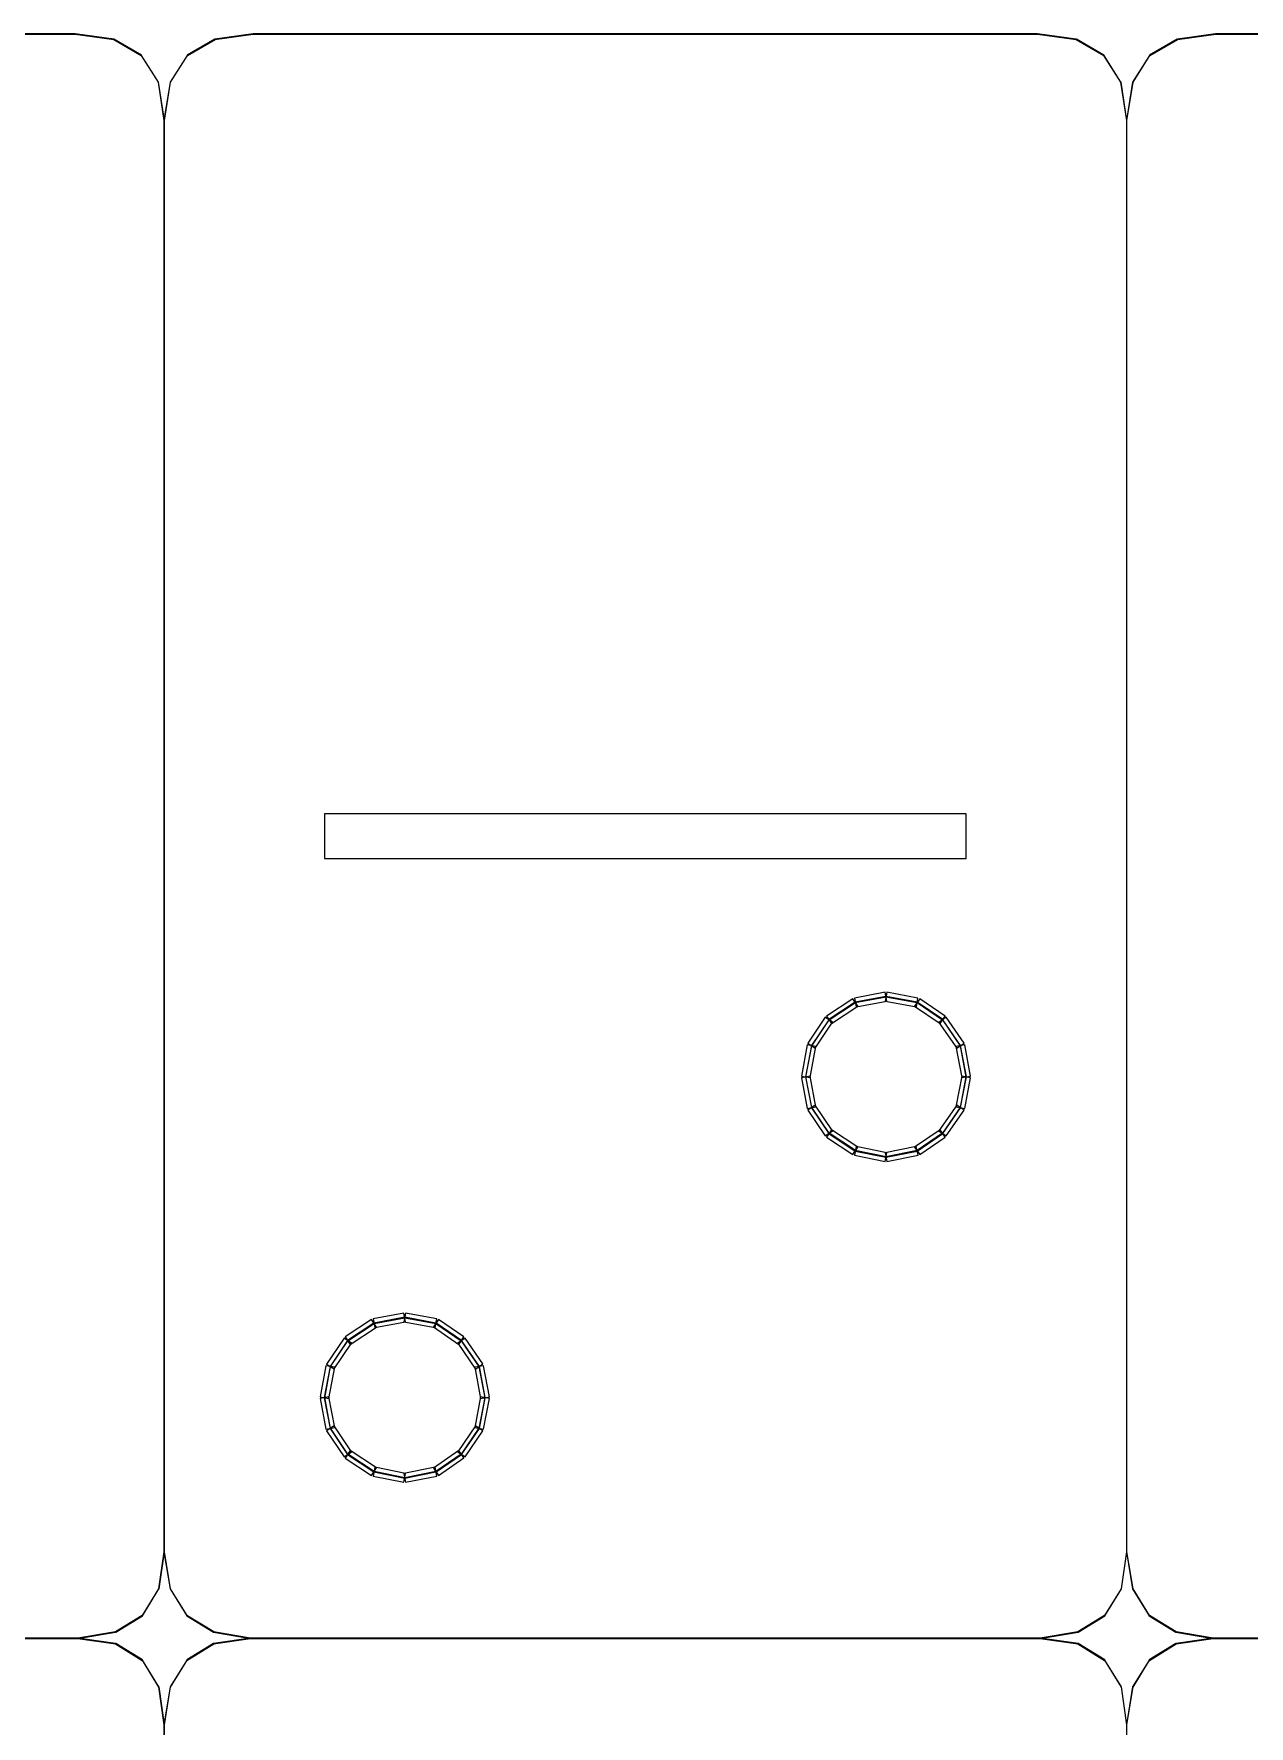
# Model space of a CAD drawing. Header units: millimetres. Extents: x -200 to 200, y -162 to 219.
# Drawn here: x -93.4 to -21.3, y 118.6 to 219 of the extents above; entities that cross this region are included whole.
import ezdxf

# ---------------------------------------------------------------- set-up
doc = ezdxf.new("R2010")
doc.units = ezdxf.units.MM
doc.header["$MEASUREMENT"] = 0

msp = doc.modelspace()

# ---------------------------------------------------------------- linework, layer by layer
at = {"color": 1, "lineweight": 5}
for points in [[(-137.557, 219.02), (-137.557, 219.02), (-137.557, 219.0465), (-137.557, 219.0465), (-137.557, 219.0465), (-137.557, 219.0465), (-90.9993, 219.0465), (-90.9993, 219.0465), (-90.9993, 219.0465), (-90.9993, 219.0465), (-90.9993, 219.02), (-90.9993, 219.02), (-90.9993, 219.02), (-90.9993, 219.02), (-137.557, 219.02), (-137.557, 219.02)], [(-91.0011, 219.0202), (-91.0011, 219.0202), (-90.9975, 219.0464), (-90.9975, 219.0464), (-90.9975, 219.0464), (-90.9975, 219.0464), (-88.696, 218.7289), (-88.696, 218.7289), (-88.696, 218.7289), (-88.696, 218.7289), (-88.6996, 218.7027), (-88.6996, 218.7027), (-88.6996, 218.7027), (-88.6996, 218.7027), (-91.0011, 219.0202), (-91.0011, 219.0202)], [(-82.6911, 218.7027), (-82.6911, 218.7027), (-82.6948, 218.7289), (-82.6948, 218.7289), (-82.6948, 218.7289), (-82.6948, 218.7289), (-80.4198, 219.0464), (-80.4198, 219.0464), (-80.4198, 219.0464), (-80.4198, 219.0464), (-80.4161, 219.0202), (-80.4161, 219.0202), (-80.4161, 219.0202), (-80.4161, 219.0202), (-82.6911, 218.7027), (-82.6911, 218.7027)], [(-80.418, 219.02), (-80.418, 219.02), (-80.418, 219.0465), (-80.418, 219.0465), (-80.418, 219.0465), (-80.418, 219.0465), (-33.8602, 219.0465), (-33.8602, 219.0465), (-33.8602, 219.0465), (-33.8602, 219.0465), (-33.8602, 219.02), (-33.8602, 219.02), (-33.8602, 219.02), (-33.8602, 219.02), (-80.418, 219.02), (-80.418, 219.02)], [(-33.862, 219.0202), (-33.862, 219.0202), (-33.8584, 219.0464), (-33.8584, 219.0464), (-33.8584, 219.0464), (-33.8584, 219.0464), (-31.557, 218.7289), (-31.557, 218.7289), (-31.557, 218.7289), (-31.557, 218.7289), (-31.5606, 218.7027), (-31.5606, 218.7027), (-31.5606, 218.7027), (-31.5606, 218.7027), (-33.862, 219.0202), (-33.862, 219.0202)], [(-25.552, 218.7027), (-25.552, 218.7027), (-25.5557, 218.7289), (-25.5557, 218.7289), (-25.5557, 218.7289), (-25.5557, 218.7289), (-23.2807, 219.0464), (-23.2807, 219.0464), (-23.2807, 219.0464), (-23.2807, 219.0464), (-23.2771, 219.0202), (-23.2771, 219.0202), (-23.2771, 219.0202), (-23.2771, 219.0202), (-25.552, 218.7027), (-25.552, 218.7027)], [(-23.2789, 219.02), (-23.2789, 219.02), (-23.2789, 219.0465), (-23.2789, 219.0465), (-23.2789, 219.0465), (-23.2789, 219.0465), (23.2789, 219.0465), (23.2789, 219.0465), (23.2789, 219.0465), (23.2789, 219.0465), (23.2789, 219.02), (23.2789, 219.02), (23.2789, 219.02), (23.2789, 219.02), (-23.2789, 219.02), (-23.2789, 219.02)], [(-88.7045, 218.7044), (-88.7045, 218.7044), (-88.6912, 218.7273), (-88.6912, 218.7273), (-88.6912, 218.7273), (-88.6912, 218.7273), (-87.0511, 217.775), (-87.0511, 217.775), (-87.0511, 217.775), (-87.0511, 217.775), (-87.0644, 217.7521), (-87.0644, 217.7521), (-87.0644, 217.7521), (-87.0644, 217.7521), (-88.7045, 218.7044), (-88.7045, 218.7044)], [(-84.3264, 217.7521), (-84.3264, 217.7521), (-84.3397, 217.775), (-84.3397, 217.775), (-84.3397, 217.775), (-84.3397, 217.775), (-82.6996, 218.7273), (-82.6996, 218.7273), (-82.6996, 218.7273), (-82.6996, 218.7273), (-82.6863, 218.7044), (-82.6863, 218.7044), (-82.6863, 218.7044), (-82.6863, 218.7044), (-84.3264, 217.7521), (-84.3264, 217.7521)], [(-31.5654, 218.7044), (-31.5654, 218.7044), (-31.5521, 218.7273), (-31.5521, 218.7273), (-31.5521, 218.7273), (-31.5521, 218.7273), (-29.912, 217.775), (-29.912, 217.775), (-29.912, 217.775), (-29.912, 217.775), (-29.9253, 217.7521), (-29.9253, 217.7521), (-29.9253, 217.7521), (-29.9253, 217.7521), (-31.5654, 218.7044), (-31.5654, 218.7044)], [(-27.1873, 217.7521), (-27.1873, 217.7521), (-27.2006, 217.775), (-27.2006, 217.775), (-27.2006, 217.775), (-27.2006, 217.775), (-25.5605, 218.7273), (-25.5605, 218.7273), (-25.5605, 218.7273), (-25.5605, 218.7273), (-25.5472, 218.7044), (-25.5472, 218.7044), (-25.5472, 218.7044), (-25.5472, 218.7044), (-27.1873, 217.7521), (-27.1873, 217.7521)], [(-87.0689, 217.7564), (-87.0689, 217.7564), (-87.0466, 217.7706), (-87.0466, 217.7706), (-87.0466, 217.7706), (-87.0466, 217.7706), (-86.0413, 216.1834), (-86.0413, 216.1834), (-86.0413, 216.1834), (-86.0413, 216.1834), (-86.0637, 216.1692), (-86.0637, 216.1692), (-86.0637, 216.1692), (-86.0637, 216.1692), (-87.0689, 217.7564), (-87.0689, 217.7564)], [(-85.3271, 216.1692), (-85.3271, 216.1692), (-85.3494, 216.1834), (-85.3494, 216.1834), (-85.3494, 216.1834), (-85.3494, 216.1834), (-84.3442, 217.7706), (-84.3442, 217.7706), (-84.3442, 217.7706), (-84.3442, 217.7706), (-84.3219, 217.7564), (-84.3219, 217.7564), (-84.3219, 217.7564), (-84.3219, 217.7564), (-85.3271, 216.1692), (-85.3271, 216.1692)], [(-29.9298, 217.7564), (-29.9298, 217.7564), (-29.9075, 217.7706), (-29.9075, 217.7706), (-29.9075, 217.7706), (-29.9075, 217.7706), (-28.9023, 216.1834), (-28.9023, 216.1834), (-28.9023, 216.1834), (-28.9023, 216.1834), (-28.9246, 216.1692), (-28.9246, 216.1692), (-28.9246, 216.1692), (-28.9246, 216.1692), (-29.9298, 217.7564), (-29.9298, 217.7564)], [(-28.188, 216.1692), (-28.188, 216.1692), (-28.2104, 216.1834), (-28.2104, 216.1834), (-28.2104, 216.1834), (-28.2104, 216.1834), (-27.2051, 217.7706), (-27.2051, 217.7706), (-27.2051, 217.7706), (-27.2051, 217.7706), (-27.1828, 217.7564), (-27.1828, 217.7564), (-27.1828, 217.7564), (-27.1828, 217.7564), (-28.188, 216.1692), (-28.188, 216.1692)], [(-86.0656, 216.1743), (-86.0656, 216.1743), (-86.0394, 216.1783), (-86.0394, 216.1783), (-86.0394, 216.1783), (-86.0394, 216.1783), (-85.6955, 213.9033), (-85.6955, 213.9033), (-85.6955, 213.9033), (-85.6955, 213.9033), (-85.7217, 213.8994), (-85.7217, 213.8994), (-85.7217, 213.8994), (-85.7217, 213.8994), (-86.0656, 216.1743), (-86.0656, 216.1743)], [(-85.6956, 213.8992), (-85.6956, 213.8992), (-85.7217, 213.9035), (-85.7217, 213.9035), (-85.7217, 213.9035), (-85.7217, 213.9035), (-85.3513, 216.1784), (-85.3513, 216.1784), (-85.3513, 216.1784), (-85.3513, 216.1784), (-85.3252, 216.1742), (-85.3252, 216.1742), (-85.3252, 216.1742), (-85.3252, 216.1742), (-85.6956, 213.8992), (-85.6956, 213.8992)], [(-28.9265, 216.1743), (-28.9265, 216.1743), (-28.9004, 216.1783), (-28.9004, 216.1783), (-28.9004, 216.1783), (-28.9004, 216.1783), (-28.5565, 213.9033), (-28.5565, 213.9033), (-28.5565, 213.9033), (-28.5565, 213.9033), (-28.5826, 213.8994), (-28.5826, 213.8994), (-28.5826, 213.8994), (-28.5826, 213.8994), (-28.9265, 216.1743), (-28.9265, 216.1743)], [(-28.5565, 213.8992), (-28.5565, 213.8992), (-28.5826, 213.9035), (-28.5826, 213.9035), (-28.5826, 213.9035), (-28.5826, 213.9035), (-28.2122, 216.1784), (-28.2122, 216.1784), (-28.2122, 216.1784), (-28.2122, 216.1784), (-28.1861, 216.1742), (-28.1861, 216.1742), (-28.1861, 216.1742), (-28.1861, 216.1742), (-28.5565, 213.8992), (-28.5565, 213.8992)], [(-85.7218, 213.9013), (-85.7218, 213.9013), (-85.6954, 213.9013), (-85.6954, 213.9013), (-85.6954, 213.9013), (-85.6954, 213.9013), (-85.6954, 128.9334), (-85.6954, 128.9334), (-85.6954, 128.9334), (-85.6954, 128.9334), (-85.7218, 128.9334), (-85.7218, 128.9334), (-85.7218, 128.9334), (-85.7218, 128.9334), (-85.7218, 213.9013), (-85.7218, 213.9013)], [(-28.5828, 213.9013), (-28.5828, 213.9013), (-28.5563, 213.9013), (-28.5563, 213.9013), (-28.5563, 213.9013), (-28.5563, 213.9013), (-28.5563, 128.9334), (-28.5563, 128.9334), (-28.5563, 128.9334), (-28.5563, 128.9334), (-28.5828, 128.9334), (-28.5828, 128.9334), (-28.5828, 128.9334), (-28.5828, 128.9334), (-28.5828, 213.9013), (-28.5828, 213.9013)], [(-85.7217, 128.9352), (-85.7217, 128.9352), (-85.6955, 128.9315), (-85.6955, 128.9315), (-85.6955, 128.9315), (-85.6955, 128.9315), (-86.013, 126.7358), (-86.013, 126.7358), (-86.013, 126.7358), (-86.013, 126.7358), (-86.0391, 126.7396), (-86.0391, 126.7396), (-86.0391, 126.7396), (-86.0391, 126.7396), (-85.7217, 128.9352), (-85.7217, 128.9352)], [(-85.3252, 126.7399), (-85.3252, 126.7399), (-85.3513, 126.7355), (-85.3513, 126.7355), (-85.3513, 126.7355), (-85.3513, 126.7355), (-85.7217, 128.9312), (-85.7217, 128.9312), (-85.7217, 128.9312), (-85.7217, 128.9312), (-85.6956, 128.9356), (-85.6956, 128.9356), (-85.6956, 128.9356), (-85.6956, 128.9356), (-85.3252, 126.7399), (-85.3252, 126.7399)], [(-28.5826, 128.9352), (-28.5826, 128.9352), (-28.5564, 128.9315), (-28.5564, 128.9315), (-28.5564, 128.9315), (-28.5564, 128.9315), (-28.8739, 126.7358), (-28.8739, 126.7358), (-28.8739, 126.7358), (-28.8739, 126.7358), (-28.9001, 126.7396), (-28.9001, 126.7396), (-28.9001, 126.7396), (-28.9001, 126.7396), (-28.5826, 128.9352), (-28.5826, 128.9352)], [(-28.1861, 126.7399), (-28.1861, 126.7399), (-28.2122, 126.7355), (-28.2122, 126.7355), (-28.2122, 126.7355), (-28.2122, 126.7355), (-28.5826, 128.9312), (-28.5826, 128.9312), (-28.5826, 128.9312), (-28.5826, 128.9312), (-28.5565, 128.9356), (-28.5565, 128.9356), (-28.5565, 128.9356), (-28.5565, 128.9356), (-28.1861, 126.7399), (-28.1861, 126.7399)], [(-86.0373, 126.7447), (-86.0373, 126.7447), (-86.0148, 126.7308), (-86.0148, 126.7308), (-86.0148, 126.7308), (-86.0148, 126.7308), (-86.9936, 125.1436), (-86.9936, 125.1436), (-86.9936, 125.1436), (-86.9936, 125.1436), (-87.0161, 125.1575), (-87.0161, 125.1575), (-87.0161, 125.1575), (-87.0161, 125.1575), (-86.0373, 126.7447), (-86.0373, 126.7447)], [(-84.3482, 125.1575), (-84.3482, 125.1575), (-84.3708, 125.1436), (-84.3708, 125.1436), (-84.3708, 125.1436), (-84.3708, 125.1436), (-85.3495, 126.7308), (-85.3495, 126.7308), (-85.3495, 126.7308), (-85.3495, 126.7308), (-85.327, 126.7447), (-85.327, 126.7447), (-85.327, 126.7447), (-85.327, 126.7447), (-84.3482, 125.1575), (-84.3482, 125.1575)], [(-28.8982, 126.7447), (-28.8982, 126.7447), (-28.8757, 126.7308), (-28.8757, 126.7308), (-28.8757, 126.7308), (-28.8757, 126.7308), (-29.8545, 125.1436), (-29.8545, 125.1436), (-29.8545, 125.1436), (-29.8545, 125.1436), (-29.877, 125.1575), (-29.877, 125.1575), (-29.877, 125.1575), (-29.877, 125.1575), (-28.8982, 126.7447), (-28.8982, 126.7447)], [(-27.2092, 125.1575), (-27.2092, 125.1575), (-27.2317, 125.1436), (-27.2317, 125.1436), (-27.2317, 125.1436), (-27.2317, 125.1436), (-28.2104, 126.7308), (-28.2104, 126.7308), (-28.2104, 126.7308), (-28.2104, 126.7308), (-28.1879, 126.7447), (-28.1879, 126.7447), (-28.1879, 126.7447), (-28.1879, 126.7447), (-27.2092, 125.1575), (-27.2092, 125.1575)], [(-87.0118, 125.1618), (-87.0118, 125.1618), (-86.9979, 125.1393), (-86.9979, 125.1393), (-86.9979, 125.1393), (-86.9979, 125.1393), (-88.5851, 124.1605), (-88.5851, 124.1605), (-88.5851, 124.1605), (-88.5851, 124.1605), (-88.599, 124.183), (-88.599, 124.183), (-88.599, 124.183), (-88.599, 124.183), (-87.0118, 125.1618), (-87.0118, 125.1618)], [(-82.7654, 124.183), (-82.7654, 124.183), (-82.7792, 124.1605), (-82.7792, 124.1605), (-82.7792, 124.1605), (-82.7792, 124.1605), (-84.3664, 125.1393), (-84.3664, 125.1393), (-84.3664, 125.1393), (-84.3664, 125.1393), (-84.3526, 125.1618), (-84.3526, 125.1618), (-84.3526, 125.1618), (-84.3526, 125.1618), (-82.7654, 124.183), (-82.7654, 124.183)], [(-29.8727, 125.1618), (-29.8727, 125.1618), (-29.8588, 125.1393), (-29.8588, 125.1393), (-29.8588, 125.1393), (-29.8588, 125.1393), (-31.446, 124.1605), (-31.446, 124.1605), (-31.446, 124.1605), (-31.446, 124.1605), (-31.4599, 124.183), (-31.4599, 124.183), (-31.4599, 124.183), (-31.4599, 124.183), (-29.8727, 125.1618), (-29.8727, 125.1618)], [(-25.6263, 124.183), (-25.6263, 124.183), (-25.6402, 124.1605), (-25.6402, 124.1605), (-25.6402, 124.1605), (-25.6402, 124.1605), (-27.2274, 125.1393), (-27.2274, 125.1393), (-27.2274, 125.1393), (-27.2274, 125.1393), (-27.2135, 125.1618), (-27.2135, 125.1618), (-27.2135, 125.1618), (-27.2135, 125.1618), (-25.6263, 124.183), (-25.6263, 124.183)], [(-137.7158, 123.7882), (-137.7158, 123.7882), (-137.7158, 123.8146), (-137.7158, 123.8146), (-137.7158, 123.8146), (-137.7158, 123.8146), (-90.8406, 123.8146), (-90.8406, 123.8146), (-90.8406, 123.8146), (-90.8406, 123.8146), (-90.8406, 123.7882), (-90.8406, 123.7882), (-90.8406, 123.7882), (-90.8406, 123.7882), (-137.7158, 123.7882), (-137.7158, 123.7882)], [(-88.5942, 124.1848), (-88.5942, 124.1848), (-88.5899, 124.1587), (-88.5899, 124.1587), (-88.5899, 124.1587), (-88.5899, 124.1587), (-90.8384, 123.7884), (-90.8384, 123.7884), (-90.8384, 123.7884), (-90.8384, 123.7884), (-90.8427, 123.8145), (-90.8427, 123.8145), (-90.8427, 123.8145), (-90.8427, 123.8145), (-88.5942, 124.1848), (-88.5942, 124.1848)], [(-90.8424, 123.7883), (-90.8424, 123.7883), (-90.8387, 123.8145), (-90.8387, 123.8145), (-90.8387, 123.8145), (-90.8387, 123.8145), (-88.5902, 123.4971), (-88.5902, 123.4971), (-88.5902, 123.4971), (-88.5902, 123.4971), (-88.5939, 123.4709), (-88.5939, 123.4709), (-88.5939, 123.4709), (-88.5939, 123.4709), (-90.8424, 123.7883), (-90.8424, 123.7883)], [(-80.5745, 123.8145), (-80.5745, 123.8145), (-80.5789, 123.7884), (-80.5789, 123.7884), (-80.5789, 123.7884), (-80.5789, 123.7884), (-82.7745, 124.1587), (-82.7745, 124.1587), (-82.7745, 124.1587), (-82.7745, 124.1587), (-82.7701, 124.1848), (-82.7701, 124.1848), (-82.7701, 124.1848), (-82.7701, 124.1848), (-80.5745, 123.8145), (-80.5745, 123.8145)], [(-82.7704, 123.4709), (-82.7704, 123.4709), (-82.7742, 123.4971), (-82.7742, 123.4971), (-82.7742, 123.4971), (-82.7742, 123.4971), (-80.5786, 123.8145), (-80.5786, 123.8145), (-80.5786, 123.8145), (-80.5786, 123.8145), (-80.5748, 123.7883), (-80.5748, 123.7883), (-80.5748, 123.7883), (-80.5748, 123.7883), (-82.7704, 123.4709), (-82.7704, 123.4709)], [(-33.7015, 123.8146), (-33.7015, 123.8146), (-33.7015, 123.7882), (-33.7015, 123.7882), (-33.7015, 123.7882), (-33.7015, 123.7882), (-80.5767, 123.7882), (-80.5767, 123.7882), (-80.5767, 123.7882), (-80.5767, 123.7882), (-80.5767, 123.8146), (-80.5767, 123.8146), (-80.5767, 123.8146), (-80.5767, 123.8146), (-33.7015, 123.8146), (-33.7015, 123.8146)], [(-31.4551, 124.1848), (-31.4551, 124.1848), (-31.4508, 124.1587), (-31.4508, 124.1587), (-31.4508, 124.1587), (-31.4508, 124.1587), (-33.6993, 123.7884), (-33.6993, 123.7884), (-33.6993, 123.7884), (-33.6993, 123.7884), (-33.7036, 123.8145), (-33.7036, 123.8145), (-33.7036, 123.8145), (-33.7036, 123.8145), (-31.4551, 124.1848), (-31.4551, 124.1848)], [(-33.7033, 123.7883), (-33.7033, 123.7883), (-33.6996, 123.8145), (-33.6996, 123.8145), (-33.6996, 123.8145), (-33.6996, 123.8145), (-31.4511, 123.4971), (-31.4511, 123.4971), (-31.4511, 123.4971), (-31.4511, 123.4971), (-31.4548, 123.4709), (-31.4548, 123.4709), (-31.4548, 123.4709), (-31.4548, 123.4709), (-33.7033, 123.7883), (-33.7033, 123.7883)], [(-23.4354, 123.8145), (-23.4354, 123.8145), (-23.4398, 123.7884), (-23.4398, 123.7884), (-23.4398, 123.7884), (-23.4398, 123.7884), (-25.6354, 124.1587), (-25.6354, 124.1587), (-25.6354, 124.1587), (-25.6354, 124.1587), (-25.631, 124.1848), (-25.631, 124.1848), (-25.631, 124.1848), (-25.631, 124.1848), (-23.4354, 123.8145), (-23.4354, 123.8145)], [(-25.6313, 123.4709), (-25.6313, 123.4709), (-25.6351, 123.4971), (-25.6351, 123.4971), (-25.6351, 123.4971), (-25.6351, 123.4971), (-23.4395, 123.8145), (-23.4395, 123.8145), (-23.4395, 123.8145), (-23.4395, 123.8145), (-23.4357, 123.7883), (-23.4357, 123.7883), (-23.4357, 123.7883), (-23.4357, 123.7883), (-25.6313, 123.4709), (-25.6313, 123.4709)], [(23.4376, 123.8146), (23.4376, 123.8146), (23.4376, 123.7882), (23.4376, 123.7882), (23.4376, 123.7882), (23.4376, 123.7882), (-23.4376, 123.7882), (-23.4376, 123.7882), (-23.4376, 123.7882), (-23.4376, 123.7882), (-23.4376, 123.8146), (-23.4376, 123.8146), (-23.4376, 123.8146), (-23.4376, 123.8146), (23.4376, 123.8146), (23.4376, 123.8146)], [(-88.599, 123.4727), (-88.599, 123.4727), (-88.5851, 123.4952), (-88.5851, 123.4952), (-88.5851, 123.4952), (-88.5851, 123.4952), (-86.9979, 122.5165), (-86.9979, 122.5165), (-86.9979, 122.5165), (-86.9979, 122.5165), (-87.0118, 122.4939), (-87.0118, 122.4939), (-87.0118, 122.4939), (-87.0118, 122.4939), (-88.599, 123.4727), (-88.599, 123.4727)], [(-84.3526, 122.4939), (-84.3526, 122.4939), (-84.3664, 122.5165), (-84.3664, 122.5165), (-84.3664, 122.5165), (-84.3664, 122.5165), (-82.7792, 123.4952), (-82.7792, 123.4952), (-82.7792, 123.4952), (-82.7792, 123.4952), (-82.7654, 123.4727), (-82.7654, 123.4727), (-82.7654, 123.4727), (-82.7654, 123.4727), (-84.3526, 122.4939), (-84.3526, 122.4939)], [(-31.4599, 123.4727), (-31.4599, 123.4727), (-31.446, 123.4952), (-31.446, 123.4952), (-31.446, 123.4952), (-31.446, 123.4952), (-29.8588, 122.5165), (-29.8588, 122.5165), (-29.8588, 122.5165), (-29.8588, 122.5165), (-29.8727, 122.4939), (-29.8727, 122.4939), (-29.8727, 122.4939), (-29.8727, 122.4939), (-31.4599, 123.4727), (-31.4599, 123.4727)], [(-27.2135, 122.4939), (-27.2135, 122.4939), (-27.2274, 122.5165), (-27.2274, 122.5165), (-27.2274, 122.5165), (-27.2274, 122.5165), (-25.6402, 123.4952), (-25.6402, 123.4952), (-25.6402, 123.4952), (-25.6402, 123.4952), (-25.6263, 123.4727), (-25.6263, 123.4727), (-25.6263, 123.4727), (-25.6263, 123.4727), (-27.2135, 122.4939), (-27.2135, 122.4939)], [(-87.0161, 122.4983), (-87.0161, 122.4983), (-86.9936, 122.5121), (-86.9936, 122.5121), (-86.9936, 122.5121), (-86.9936, 122.5121), (-86.0148, 120.9249), (-86.0148, 120.9249), (-86.0148, 120.9249), (-86.0148, 120.9249), (-86.0373, 120.9111), (-86.0373, 120.9111), (-86.0373, 120.9111), (-86.0373, 120.9111), (-87.0161, 122.4983), (-87.0161, 122.4983)], [(-85.327, 120.9111), (-85.327, 120.9111), (-85.3495, 120.9249), (-85.3495, 120.9249), (-85.3495, 120.9249), (-85.3495, 120.9249), (-84.3708, 122.5121), (-84.3708, 122.5121), (-84.3708, 122.5121), (-84.3708, 122.5121), (-84.3482, 122.4983), (-84.3482, 122.4983), (-84.3482, 122.4983), (-84.3482, 122.4983), (-85.327, 120.9111), (-85.327, 120.9111)], [(-29.877, 122.4983), (-29.877, 122.4983), (-29.8545, 122.5121), (-29.8545, 122.5121), (-29.8545, 122.5121), (-29.8545, 122.5121), (-28.8757, 120.9249), (-28.8757, 120.9249), (-28.8757, 120.9249), (-28.8757, 120.9249), (-28.8982, 120.9111), (-28.8982, 120.9111), (-28.8982, 120.9111), (-28.8982, 120.9111), (-29.877, 122.4983), (-29.877, 122.4983)], [(-28.1879, 120.9111), (-28.1879, 120.9111), (-28.2104, 120.9249), (-28.2104, 120.9249), (-28.2104, 120.9249), (-28.2104, 120.9249), (-27.2317, 122.5121), (-27.2317, 122.5121), (-27.2317, 122.5121), (-27.2317, 122.5121), (-27.2092, 122.4983), (-27.2092, 122.4983), (-27.2092, 122.4983), (-27.2092, 122.4983), (-28.1879, 120.9111), (-28.1879, 120.9111)], [(-86.0392, 120.9162), (-86.0392, 120.9162), (-86.013, 120.9199), (-86.013, 120.9199), (-86.013, 120.9199), (-86.013, 120.9199), (-85.6955, 118.6713), (-85.6955, 118.6713), (-85.6955, 118.6713), (-85.6955, 118.6713), (-85.7217, 118.6676), (-85.7217, 118.6676), (-85.7217, 118.6676), (-85.7217, 118.6676), (-86.0392, 120.9162), (-86.0392, 120.9162)], [(-85.6956, 118.6673), (-85.6956, 118.6673), (-85.7217, 118.6716), (-85.7217, 118.6716), (-85.7217, 118.6716), (-85.7217, 118.6716), (-85.3513, 120.9202), (-85.3513, 120.9202), (-85.3513, 120.9202), (-85.3513, 120.9202), (-85.3252, 120.9159), (-85.3252, 120.9159), (-85.3252, 120.9159), (-85.3252, 120.9159), (-85.6956, 118.6673), (-85.6956, 118.6673)], [(-28.9001, 120.9162), (-28.9001, 120.9162), (-28.8739, 120.9199), (-28.8739, 120.9199), (-28.8739, 120.9199), (-28.8739, 120.9199), (-28.5564, 118.6713), (-28.5564, 118.6713), (-28.5564, 118.6713), (-28.5564, 118.6713), (-28.5826, 118.6676), (-28.5826, 118.6676), (-28.5826, 118.6676), (-28.5826, 118.6676), (-28.9001, 120.9162), (-28.9001, 120.9162)], [(-28.5565, 118.6673), (-28.5565, 118.6673), (-28.5826, 118.6716), (-28.5826, 118.6716), (-28.5826, 118.6716), (-28.5826, 118.6716), (-28.2122, 120.9202), (-28.2122, 120.9202), (-28.2122, 120.9202), (-28.2122, 120.9202), (-28.1861, 120.9159), (-28.1861, 120.9159), (-28.1861, 120.9159), (-28.1861, 120.9159), (-28.5565, 118.6673), (-28.5565, 118.6673)], [(-85.6954, 33.7015), (-85.6954, 33.7015), (-85.7218, 33.7015), (-85.7218, 33.7015), (-85.7218, 33.7015), (-85.7218, 33.7015), (-85.7218, 118.6695), (-85.7218, 118.6695), (-85.7218, 118.6695), (-85.7218, 118.6695), (-85.6954, 118.6695), (-85.6954, 118.6695), (-85.6954, 118.6695), (-85.6954, 118.6695), (-85.6954, 33.7015), (-85.6954, 33.7015)], [(-28.5828, 118.6695), (-28.5828, 118.6695), (-28.5563, 118.6695), (-28.5563, 118.6695), (-28.5563, 118.6695), (-28.5563, 118.6695), (-28.5563, 33.7015), (-28.5563, 33.7015), (-28.5563, 33.7015), (-28.5563, 33.7015), (-28.5828, 33.7015), (-28.5828, 33.7015), (-28.5828, 33.7015), (-28.5828, 33.7015), (-28.5828, 118.6695), (-28.5828, 118.6695)]]:
    msp.add_open_spline(points, degree=3, knots=[0, 0, 0, 0, 0.25, 0.25, 0.25, 0.25, 0.5, 0.5, 0.5, 0.5, 0.75, 0.75, 0.75, 0.75, 1, 1, 1, 1], dxfattribs=at)
at = {"color": 4, "lineweight": 5}
for points in [[(-38.0927, 172.74), (-38.0927, 172.74), (-38.0927, 170.0947), (-38.0927, 170.0947), (-38.0927, 170.0947), (-38.0927, 170.0947), (-76.1854, 170.0947), (-76.1854, 170.0947), (-76.1854, 170.0947), (-76.1854, 170.0947), (-76.1854, 172.74), (-76.1854, 172.74), (-76.1854, 172.74), (-76.1854, 172.74), (-38.0927, 172.74), (-38.0927, 172.74)], [(-44.8255, 161.7709), (-44.8255, 161.7709), (-44.5337, 161.3296), (-44.5337, 161.3296), (-44.5337, 161.3296), (-44.5337, 161.3296), (-46.0945, 160.2979), (-46.0945, 160.2979), (-46.0945, 160.2979), (-46.0945, 160.2979), (-46.3862, 160.7393), (-46.3862, 160.7393), (-46.3862, 160.7393), (-46.3862, 160.7393), (-44.8255, 161.7709), (-44.8255, 161.7709)], [(-42.9033, 162.1541), (-42.9033, 162.1541), (-42.8053, 161.6342), (-42.8053, 161.6342), (-42.8053, 161.6342), (-42.8053, 161.6342), (-44.6306, 161.2903), (-44.6306, 161.2903), (-44.6306, 161.2903), (-44.6306, 161.2903), (-44.7286, 161.8102), (-44.7286, 161.8102), (-44.7286, 161.8102), (-44.7286, 161.8102), (-42.9033, 162.1541), (-42.9033, 162.1541)], [(-42.8568, 161.9072), (-42.8568, 161.9072), (-42.8519, 161.8812), (-42.8519, 161.8812), (-42.8519, 161.8812), (-42.8519, 161.8812), (-44.6771, 161.5373), (-44.6771, 161.5373), (-44.6771, 161.5373), (-44.6771, 161.5373), (-44.682, 161.5633), (-44.682, 161.5633), (-44.682, 161.5633), (-44.682, 161.5633), (-42.8568, 161.9072), (-42.8568, 161.9072)], [(-40.9543, 161.8103), (-40.9543, 161.8103), (-41.0509, 161.2902), (-41.0509, 161.2902), (-41.0509, 161.2902), (-41.0509, 161.2902), (-42.9026, 161.6341), (-42.9026, 161.6341), (-42.9026, 161.6341), (-42.9026, 161.6341), (-42.806, 162.1542), (-42.806, 162.1542), (-42.806, 162.1542), (-42.806, 162.1542), (-40.9543, 161.8103), (-40.9543, 161.8103)], [(-41.0002, 161.5633), (-41.0002, 161.5633), (-41.005, 161.5373), (-41.005, 161.5373), (-41.005, 161.5373), (-41.005, 161.5373), (-42.8567, 161.8812), (-42.8567, 161.8812), (-42.8567, 161.8812), (-42.8567, 161.8812), (-42.8519, 161.9072), (-42.8519, 161.9072), (-42.8519, 161.9072), (-42.8519, 161.9072), (-41.0002, 161.5633), (-41.0002, 161.5633)], [(-39.3454, 160.7369), (-39.3454, 160.7369), (-39.6441, 160.3003), (-39.6441, 160.3003), (-39.6441, 160.3003), (-39.6441, 160.3003), (-41.152, 161.3319), (-41.152, 161.3319), (-41.152, 161.3319), (-41.152, 161.3319), (-40.8532, 161.7686), (-40.8532, 161.7686), (-40.8532, 161.7686), (-40.8532, 161.7686), (-39.3454, 160.7369), (-39.3454, 160.7369)], [(-44.6869, 161.5613), (-44.6869, 161.5613), (-44.6723, 161.5392), (-44.6723, 161.5392), (-44.6723, 161.5392), (-44.6723, 161.5392), (-46.233, 160.5076), (-46.233, 160.5076), (-46.233, 160.5076), (-46.233, 160.5076), (-46.2476, 160.5296), (-46.2476, 160.5296), (-46.2476, 160.5296), (-46.2476, 160.5296), (-44.6869, 161.5613), (-44.6869, 161.5613)], [(-39.4873, 160.5295), (-39.4873, 160.5295), (-39.5022, 160.5077), (-39.5022, 160.5077), (-39.5022, 160.5077), (-39.5022, 160.5077), (-41.01, 161.5393), (-41.01, 161.5393), (-41.01, 161.5393), (-41.01, 161.5393), (-40.9951, 161.5612), (-40.9951, 161.5612), (-40.9951, 161.5612), (-40.9951, 161.5612), (-39.4873, 160.5295), (-39.4873, 160.5295)], [(-46.4598, 160.6662), (-46.4598, 160.6662), (-46.0208, 160.371), (-46.0208, 160.371), (-46.0208, 160.371), (-46.0208, 160.371), (-47.0525, 158.8367), (-47.0525, 158.8367), (-47.0525, 158.8367), (-47.0525, 158.8367), (-47.4915, 159.1319), (-47.4915, 159.1319), (-47.4915, 159.1319), (-47.4915, 159.1319), (-46.4598, 160.6662), (-46.4598, 160.6662)], [(-46.2513, 160.526), (-46.2513, 160.526), (-46.2294, 160.5112), (-46.2294, 160.5112), (-46.2294, 160.5112), (-46.2294, 160.5112), (-47.261, 158.9769), (-47.261, 158.9769), (-47.261, 158.9769), (-47.261, 158.9769), (-47.283, 158.9917), (-47.283, 158.9917), (-47.283, 158.9917), (-47.283, 158.9917), (-46.2513, 160.526), (-46.2513, 160.526)], [(-38.2188, 159.1345), (-38.2188, 159.1345), (-38.6544, 158.8341), (-38.6544, 158.8341), (-38.6544, 158.8341), (-38.6544, 158.8341), (-39.7125, 160.3684), (-39.7125, 160.3684), (-39.7125, 160.3684), (-39.7125, 160.3684), (-39.277, 160.6688), (-39.277, 160.6688), (-39.277, 160.6688), (-39.277, 160.6688), (-38.2188, 159.1345), (-38.2188, 159.1345)], [(-38.4257, 158.9918), (-38.4257, 158.9918), (-38.4475, 158.9768), (-38.4475, 158.9768), (-38.4475, 158.9768), (-38.4475, 158.9768), (-39.5056, 160.5111), (-39.5056, 160.5111), (-39.5056, 160.5111), (-39.5056, 160.5111), (-39.4839, 160.5261), (-39.4839, 160.5261), (-39.4839, 160.5261), (-39.4839, 160.5261), (-38.4257, 158.9918), (-38.4257, 158.9918)], [(-47.5321, 159.0326), (-47.5321, 159.0326), (-47.0119, 158.936), (-47.0119, 158.936), (-47.0119, 158.936), (-47.0119, 158.936), (-47.3558, 157.0843), (-47.3558, 157.0843), (-47.3558, 157.0843), (-47.3558, 157.0843), (-47.876, 157.1809), (-47.876, 157.1809), (-47.876, 157.1809), (-47.876, 157.1809), (-47.5321, 159.0326), (-47.5321, 159.0326)], [(-47.285, 158.9867), (-47.285, 158.9867), (-47.259, 158.9819), (-47.259, 158.9819), (-47.259, 158.9819), (-47.259, 158.9819), (-47.6029, 157.1302), (-47.6029, 157.1302), (-47.6029, 157.1302), (-47.6029, 157.1302), (-47.6289, 157.135), (-47.6289, 157.135), (-47.6289, 157.135), (-47.6289, 157.135), (-47.285, 158.9867), (-47.285, 158.9867)], [(-37.8326, 157.1809), (-37.8326, 157.1809), (-38.3528, 157.0843), (-38.3528, 157.0843), (-38.3528, 157.0843), (-38.3528, 157.0843), (-38.6967, 158.936), (-38.6967, 158.936), (-38.6967, 158.936), (-38.6967, 158.936), (-38.1765, 159.0326), (-38.1765, 159.0326), (-38.1765, 159.0326), (-38.1765, 159.0326), (-37.8326, 157.1809), (-37.8326, 157.1809)], [(-38.0797, 157.135), (-38.0797, 157.135), (-38.1057, 157.1302), (-38.1057, 157.1302), (-38.1057, 157.1302), (-38.1057, 157.1302), (-38.4496, 158.9819), (-38.4496, 158.9819), (-38.4496, 158.9819), (-38.4496, 158.9819), (-38.4236, 158.9867), (-38.4236, 158.9867), (-38.4236, 158.9867), (-38.4236, 158.9867), (-38.0797, 157.135), (-38.0797, 157.135)], [(-47.8759, 157.0836), (-47.8759, 157.0836), (-47.3559, 157.1815), (-47.3559, 157.1815), (-47.3559, 157.1815), (-47.3559, 157.1815), (-47.012, 155.3563), (-47.012, 155.3563), (-47.012, 155.3563), (-47.012, 155.3563), (-47.532, 155.2583), (-47.532, 155.2583), (-47.532, 155.2583), (-47.532, 155.2583), (-47.8759, 157.0836), (-47.8759, 157.0836)], [(-47.6289, 157.1301), (-47.6289, 157.1301), (-47.6029, 157.135), (-47.6029, 157.135), (-47.6029, 157.135), (-47.6029, 157.135), (-47.259, 155.3097), (-47.259, 155.3097), (-47.259, 155.3097), (-47.259, 155.3097), (-47.285, 155.3048), (-47.285, 155.3048), (-47.285, 155.3048), (-47.285, 155.3048), (-47.6289, 157.1301), (-47.6289, 157.1301)], [(-38.1766, 155.2583), (-38.1766, 155.2583), (-38.6966, 155.3563), (-38.6966, 155.3563), (-38.6966, 155.3563), (-38.6966, 155.3563), (-38.3527, 157.1815), (-38.3527, 157.1815), (-38.3527, 157.1815), (-38.3527, 157.1815), (-37.8328, 157.0836), (-37.8328, 157.0836), (-37.8328, 157.0836), (-37.8328, 157.0836), (-38.1766, 155.2583), (-38.1766, 155.2583)], [(-38.4236, 155.3048), (-38.4236, 155.3048), (-38.4496, 155.3097), (-38.4496, 155.3097), (-38.4496, 155.3097), (-38.4496, 155.3097), (-38.1057, 157.135), (-38.1057, 157.135), (-38.1057, 157.135), (-38.1057, 157.135), (-38.0797, 157.1301), (-38.0797, 157.1301), (-38.0797, 157.1301), (-38.0797, 157.1301), (-38.4236, 155.3048), (-38.4236, 155.3048)], [(-47.4915, 155.1597), (-47.4915, 155.1597), (-47.0525, 155.4549), (-47.0525, 155.4549), (-47.0525, 155.4549), (-47.0525, 155.4549), (-46.0208, 153.9206), (-46.0208, 153.9206), (-46.0208, 153.9206), (-46.0208, 153.9206), (-46.4598, 153.6254), (-46.4598, 153.6254), (-46.4598, 153.6254), (-46.4598, 153.6254), (-47.4915, 155.1597), (-47.4915, 155.1597)], [(-47.283, 155.2999), (-47.283, 155.2999), (-47.261, 155.3147), (-47.261, 155.3147), (-47.261, 155.3147), (-47.261, 155.3147), (-46.2294, 153.7804), (-46.2294, 153.7804), (-46.2294, 153.7804), (-46.2294, 153.7804), (-46.2513, 153.7656), (-46.2513, 153.7656), (-46.2513, 153.7656), (-46.2513, 153.7656), (-47.283, 155.2999), (-47.283, 155.2999)], [(-39.277, 153.6228), (-39.277, 153.6228), (-39.7125, 153.9232), (-39.7125, 153.9232), (-39.7125, 153.9232), (-39.7125, 153.9232), (-38.6544, 155.4575), (-38.6544, 155.4575), (-38.6544, 155.4575), (-38.6544, 155.4575), (-38.2188, 155.1571), (-38.2188, 155.1571), (-38.2188, 155.1571), (-38.2188, 155.1571), (-39.277, 153.6228), (-39.277, 153.6228)], [(-39.4839, 153.7655), (-39.4839, 153.7655), (-39.5056, 153.7805), (-39.5056, 153.7805), (-39.5056, 153.7805), (-39.5056, 153.7805), (-38.4475, 155.3148), (-38.4475, 155.3148), (-38.4475, 155.3148), (-38.4475, 155.3148), (-38.4257, 155.2998), (-38.4257, 155.2998), (-38.4257, 155.2998), (-38.4257, 155.2998), (-39.4839, 153.7655), (-39.4839, 153.7655)], [(-46.3862, 153.5523), (-46.3862, 153.5523), (-46.0945, 153.9937), (-46.0945, 153.9937), (-46.0945, 153.9937), (-46.0945, 153.9937), (-44.5337, 152.962), (-44.5337, 152.962), (-44.5337, 152.962), (-44.5337, 152.962), (-44.8255, 152.5206), (-44.8255, 152.5206), (-44.8255, 152.5206), (-44.8255, 152.5206), (-46.3862, 153.5523), (-46.3862, 153.5523)], [(-46.2476, 153.762), (-46.2476, 153.762), (-46.233, 153.784), (-46.233, 153.784), (-46.233, 153.784), (-46.233, 153.784), (-44.6723, 152.7524), (-44.6723, 152.7524), (-44.6723, 152.7524), (-44.6723, 152.7524), (-44.6869, 152.7303), (-44.6869, 152.7303), (-44.6869, 152.7303), (-44.6869, 152.7303), (-46.2476, 153.762), (-46.2476, 153.762)], [(-40.8532, 152.523), (-40.8532, 152.523), (-41.152, 152.9596), (-41.152, 152.9596), (-41.152, 152.9596), (-41.152, 152.9596), (-39.6441, 153.9913), (-39.6441, 153.9913), (-39.6441, 153.9913), (-39.6441, 153.9913), (-39.3454, 153.5547), (-39.3454, 153.5547), (-39.3454, 153.5547), (-39.3454, 153.5547), (-40.8532, 152.523), (-40.8532, 152.523)], [(-40.9951, 152.7304), (-40.9951, 152.7304), (-41.01, 152.7522), (-41.01, 152.7522), (-41.01, 152.7522), (-41.01, 152.7522), (-39.5022, 153.7839), (-39.5022, 153.7839), (-39.5022, 153.7839), (-39.5022, 153.7839), (-39.4873, 153.7621), (-39.4873, 153.7621), (-39.4873, 153.7621), (-39.4873, 153.7621), (-40.9951, 152.7304), (-40.9951, 152.7304)], [(-44.7322, 152.4821), (-44.7322, 152.4821), (-44.627, 153.0006), (-44.627, 153.0006), (-44.627, 153.0006), (-44.627, 153.0006), (-42.8017, 152.6302), (-42.8017, 152.6302), (-42.8017, 152.6302), (-42.8017, 152.6302), (-42.9069, 152.1117), (-42.9069, 152.1117), (-42.9069, 152.1117), (-42.9069, 152.1117), (-44.7322, 152.4821), (-44.7322, 152.4821)], [(-44.6822, 152.7284), (-44.6822, 152.7284), (-44.677, 152.7543), (-44.677, 152.7543), (-44.677, 152.7543), (-44.677, 152.7543), (-42.8517, 152.3839), (-42.8517, 152.3839), (-42.8517, 152.3839), (-42.8517, 152.3839), (-42.8569, 152.358), (-42.8569, 152.358), (-42.8569, 152.358), (-42.8569, 152.358), (-44.6822, 152.7284), (-44.6822, 152.7284)], [(-42.8024, 152.1116), (-42.8024, 152.1116), (-42.9062, 152.6304), (-42.9062, 152.6304), (-42.9062, 152.6304), (-42.9062, 152.6304), (-41.0545, 153.0007), (-41.0545, 153.0007), (-41.0545, 153.0007), (-41.0545, 153.0007), (-40.9507, 152.4819), (-40.9507, 152.4819), (-40.9507, 152.4819), (-40.9507, 152.4819), (-42.8024, 152.1116), (-42.8024, 152.1116)], [(-42.8517, 152.358), (-42.8517, 152.358), (-42.8569, 152.3839), (-42.8569, 152.3839), (-42.8569, 152.3839), (-42.8569, 152.3839), (-41.0052, 152.7543), (-41.0052, 152.7543), (-41.0052, 152.7543), (-41.0052, 152.7543), (-41, 152.7283), (-41, 152.7283), (-41, 152.7283), (-41, 152.7283), (-42.8517, 152.358), (-42.8517, 152.358)], [(-73.395, 142.7246), (-73.395, 142.7246), (-73.1033, 142.2832), (-73.1033, 142.2832), (-73.1033, 142.2832), (-73.1033, 142.2832), (-74.664, 141.2515), (-74.664, 141.2515), (-74.664, 141.2515), (-74.664, 141.2515), (-74.9557, 141.6929), (-74.9557, 141.6929), (-74.9557, 141.6929), (-74.9557, 141.6929), (-73.395, 142.7246), (-73.395, 142.7246)], [(-71.4728, 143.1077), (-71.4728, 143.1077), (-71.3749, 142.5878), (-71.3749, 142.5878), (-71.3749, 142.5878), (-71.3749, 142.5878), (-73.2001, 142.2439), (-73.2001, 142.2439), (-73.2001, 142.2439), (-73.2001, 142.2439), (-73.2981, 142.7639), (-73.2981, 142.7639), (-73.2981, 142.7639), (-73.2981, 142.7639), (-71.4728, 143.1077), (-71.4728, 143.1077)], [(-71.4263, 142.8608), (-71.4263, 142.8608), (-71.4214, 142.8348), (-71.4214, 142.8348), (-71.4214, 142.8348), (-71.4214, 142.8348), (-73.2467, 142.4909), (-73.2467, 142.4909), (-73.2467, 142.4909), (-73.2467, 142.4909), (-73.2516, 142.5169), (-73.2516, 142.5169), (-73.2516, 142.5169), (-73.2516, 142.5169), (-71.4263, 142.8608), (-71.4263, 142.8608)], [(-69.5238, 142.764), (-69.5238, 142.764), (-69.6204, 142.2438), (-69.6204, 142.2438), (-69.6204, 142.2438), (-69.6204, 142.2438), (-71.4721, 142.5877), (-71.4721, 142.5877), (-71.4721, 142.5877), (-71.4721, 142.5877), (-71.3755, 143.1079), (-71.3755, 143.1079), (-71.3755, 143.1079), (-71.3755, 143.1079), (-69.5238, 142.764), (-69.5238, 142.764)], [(-69.5697, 142.5169), (-69.5697, 142.5169), (-69.5745, 142.4909), (-69.5745, 142.4909), (-69.5745, 142.4909), (-69.5745, 142.4909), (-71.4263, 142.8348), (-71.4263, 142.8348), (-71.4263, 142.8348), (-71.4263, 142.8348), (-71.4214, 142.8608), (-71.4214, 142.8608), (-71.4214, 142.8608), (-71.4214, 142.8608), (-69.5697, 142.5169), (-69.5697, 142.5169)], [(-67.9149, 141.6905), (-67.9149, 141.6905), (-68.2137, 141.2539), (-68.2137, 141.2539), (-68.2137, 141.2539), (-68.2137, 141.2539), (-69.7215, 142.2856), (-69.7215, 142.2856), (-69.7215, 142.2856), (-69.7215, 142.2856), (-69.4227, 142.7222), (-69.4227, 142.7222), (-69.4227, 142.7222), (-69.4227, 142.7222), (-67.9149, 141.6905), (-67.9149, 141.6905)], [(-73.2564, 142.5149), (-73.2564, 142.5149), (-73.2418, 142.4929), (-73.2418, 142.4929), (-73.2418, 142.4929), (-73.2418, 142.4929), (-74.8026, 141.4612), (-74.8026, 141.4612), (-74.8026, 141.4612), (-74.8026, 141.4612), (-74.8172, 141.4832), (-74.8172, 141.4832), (-74.8172, 141.4832), (-74.8172, 141.4832), (-73.2564, 142.5149), (-73.2564, 142.5149)], [(-68.0568, 141.4831), (-68.0568, 141.4831), (-68.0717, 141.4613), (-68.0717, 141.4613), (-68.0717, 141.4613), (-68.0717, 141.4613), (-69.5796, 142.493), (-69.5796, 142.493), (-69.5796, 142.493), (-69.5796, 142.493), (-69.5646, 142.5148), (-69.5646, 142.5148), (-69.5646, 142.5148), (-69.5646, 142.5148), (-68.0568, 141.4831), (-68.0568, 141.4831)], [(-75.0294, 141.6198), (-75.0294, 141.6198), (-74.5903, 141.3246), (-74.5903, 141.3246), (-74.5903, 141.3246), (-74.5903, 141.3246), (-75.622, 139.7903), (-75.622, 139.7903), (-75.622, 139.7903), (-75.622, 139.7903), (-76.0611, 140.0855), (-76.0611, 140.0855), (-76.0611, 140.0855), (-76.0611, 140.0855), (-75.0294, 141.6198), (-75.0294, 141.6198)], [(-74.8208, 141.4796), (-74.8208, 141.4796), (-74.7989, 141.4648), (-74.7989, 141.4648), (-74.7989, 141.4648), (-74.7989, 141.4648), (-75.8306, 139.9305), (-75.8306, 139.9305), (-75.8306, 139.9305), (-75.8306, 139.9305), (-75.8525, 139.9453), (-75.8525, 139.9453), (-75.8525, 139.9453), (-75.8525, 139.9453), (-74.8208, 141.4796), (-74.8208, 141.4796)], [(-66.7884, 140.0881), (-66.7884, 140.0881), (-67.2239, 139.7877), (-67.2239, 139.7877), (-67.2239, 139.7877), (-67.2239, 139.7877), (-68.282, 141.322), (-68.282, 141.322), (-68.282, 141.322), (-68.282, 141.322), (-67.8465, 141.6224), (-67.8465, 141.6224), (-67.8465, 141.6224), (-67.8465, 141.6224), (-66.7884, 140.0881), (-66.7884, 140.0881)], [(-66.9953, 139.9454), (-66.9953, 139.9454), (-67.017, 139.9304), (-67.017, 139.9304), (-67.017, 139.9304), (-67.017, 139.9304), (-68.0752, 141.4647), (-68.0752, 141.4647), (-68.0752, 141.4647), (-68.0752, 141.4647), (-68.0534, 141.4797), (-68.0534, 141.4797), (-68.0534, 141.4797), (-68.0534, 141.4797), (-66.9953, 139.9454), (-66.9953, 139.9454)], [(-76.1016, 139.9862), (-76.1016, 139.9862), (-75.5815, 139.8896), (-75.5815, 139.8896), (-75.5815, 139.8896), (-75.5815, 139.8896), (-75.9254, 138.0379), (-75.9254, 138.0379), (-75.9254, 138.0379), (-75.9254, 138.0379), (-76.4455, 138.1345), (-76.4455, 138.1345), (-76.4455, 138.1345), (-76.4455, 138.1345), (-76.1016, 139.9862), (-76.1016, 139.9862)], [(-75.8545, 139.9403), (-75.8545, 139.9403), (-75.8285, 139.9355), (-75.8285, 139.9355), (-75.8285, 139.9355), (-75.8285, 139.9355), (-76.1724, 138.0838), (-76.1724, 138.0838), (-76.1724, 138.0838), (-76.1724, 138.0838), (-76.1984, 138.0886), (-76.1984, 138.0886), (-76.1984, 138.0886), (-76.1984, 138.0886), (-75.8545, 139.9403), (-75.8545, 139.9403)], [(-66.4022, 138.1345), (-66.4022, 138.1345), (-66.9223, 138.0379), (-66.9223, 138.0379), (-66.9223, 138.0379), (-66.9223, 138.0379), (-67.2662, 139.8896), (-67.2662, 139.8896), (-67.2662, 139.8896), (-67.2662, 139.8896), (-66.7461, 139.9862), (-66.7461, 139.9862), (-66.7461, 139.9862), (-66.7461, 139.9862), (-66.4022, 138.1345), (-66.4022, 138.1345)], [(-66.6493, 138.0886), (-66.6493, 138.0886), (-66.6753, 138.0838), (-66.6753, 138.0838), (-66.6753, 138.0838), (-66.6753, 138.0838), (-67.0192, 139.9355), (-67.0192, 139.9355), (-67.0192, 139.9355), (-67.0192, 139.9355), (-66.9931, 139.9403), (-66.9931, 139.9403), (-66.9931, 139.9403), (-66.9931, 139.9403), (-66.6493, 138.0886), (-66.6493, 138.0886)], [(-76.4454, 138.0372), (-76.4454, 138.0372), (-75.9255, 138.1352), (-75.9255, 138.1352), (-75.9255, 138.1352), (-75.9255, 138.1352), (-75.5816, 136.3099), (-75.5816, 136.3099), (-75.5816, 136.3099), (-75.5816, 136.3099), (-76.1015, 136.2119), (-76.1015, 136.2119), (-76.1015, 136.2119), (-76.1015, 136.2119), (-76.4454, 138.0372), (-76.4454, 138.0372)], [(-76.1984, 138.0837), (-76.1984, 138.0837), (-76.1724, 138.0886), (-76.1724, 138.0886), (-76.1724, 138.0886), (-76.1724, 138.0886), (-75.8285, 136.2634), (-75.8285, 136.2634), (-75.8285, 136.2634), (-75.8285, 136.2634), (-75.8545, 136.2585), (-75.8545, 136.2585), (-75.8545, 136.2585), (-75.8545, 136.2585), (-76.1984, 138.0837), (-76.1984, 138.0837)], [(-66.7462, 136.2119), (-66.7462, 136.2119), (-67.2661, 136.3099), (-67.2661, 136.3099), (-67.2661, 136.3099), (-67.2661, 136.3099), (-66.9222, 138.1352), (-66.9222, 138.1352), (-66.9222, 138.1352), (-66.9222, 138.1352), (-66.4023, 138.0372), (-66.4023, 138.0372), (-66.4023, 138.0372), (-66.4023, 138.0372), (-66.7462, 136.2119), (-66.7462, 136.2119)], [(-66.9932, 136.2585), (-66.9932, 136.2585), (-67.0191, 136.2634), (-67.0191, 136.2634), (-67.0191, 136.2634), (-67.0191, 136.2634), (-66.6753, 138.0886), (-66.6753, 138.0886), (-66.6753, 138.0886), (-66.6753, 138.0886), (-66.6493, 138.0837), (-66.6493, 138.0837), (-66.6493, 138.0837), (-66.6493, 138.0837), (-66.9932, 136.2585), (-66.9932, 136.2585)], [(-76.0611, 136.1133), (-76.0611, 136.1133), (-75.622, 136.4085), (-75.622, 136.4085), (-75.622, 136.4085), (-75.622, 136.4085), (-74.5903, 134.8742), (-74.5903, 134.8742), (-74.5903, 134.8742), (-74.5903, 134.8742), (-75.0294, 134.579), (-75.0294, 134.579), (-75.0294, 134.579), (-75.0294, 134.579), (-76.0611, 136.1133), (-76.0611, 136.1133)], [(-75.8525, 136.2535), (-75.8525, 136.2535), (-75.8306, 136.2683), (-75.8306, 136.2683), (-75.8306, 136.2683), (-75.8306, 136.2683), (-74.7989, 134.734), (-74.7989, 134.734), (-74.7989, 134.734), (-74.7989, 134.734), (-74.8208, 134.7192), (-74.8208, 134.7192), (-74.8208, 134.7192), (-74.8208, 134.7192), (-75.8525, 136.2535), (-75.8525, 136.2535)], [(-67.8465, 134.5764), (-67.8465, 134.5764), (-68.282, 134.8768), (-68.282, 134.8768), (-68.282, 134.8768), (-68.282, 134.8768), (-67.2239, 136.4111), (-67.2239, 136.4111), (-67.2239, 136.4111), (-67.2239, 136.4111), (-66.7884, 136.1107), (-66.7884, 136.1107), (-66.7884, 136.1107), (-66.7884, 136.1107), (-67.8465, 134.5764), (-67.8465, 134.5764)], [(-68.0534, 134.7191), (-68.0534, 134.7191), (-68.0752, 134.7341), (-68.0752, 134.7341), (-68.0752, 134.7341), (-68.0752, 134.7341), (-67.017, 136.2684), (-67.017, 136.2684), (-67.017, 136.2684), (-67.017, 136.2684), (-66.9953, 136.2534), (-66.9953, 136.2534), (-66.9953, 136.2534), (-66.9953, 136.2534), (-68.0534, 134.7191), (-68.0534, 134.7191)], [(-74.9557, 134.5059), (-74.9557, 134.5059), (-74.664, 134.9473), (-74.664, 134.9473), (-74.664, 134.9473), (-74.664, 134.9473), (-73.1033, 133.9156), (-73.1033, 133.9156), (-73.1033, 133.9156), (-73.1033, 133.9156), (-73.395, 133.4743), (-73.395, 133.4743), (-73.395, 133.4743), (-73.395, 133.4743), (-74.9557, 134.5059), (-74.9557, 134.5059)], [(-74.8172, 134.7156), (-74.8172, 134.7156), (-74.8026, 134.7377), (-74.8026, 134.7377), (-74.8026, 134.7377), (-74.8026, 134.7377), (-73.2418, 133.706), (-73.2418, 133.706), (-73.2418, 133.706), (-73.2418, 133.706), (-73.2564, 133.6839), (-73.2564, 133.6839), (-73.2564, 133.6839), (-73.2564, 133.6839), (-74.8172, 134.7156), (-74.8172, 134.7156)], [(-69.4227, 133.4766), (-69.4227, 133.4766), (-69.7215, 133.9133), (-69.7215, 133.9133), (-69.7215, 133.9133), (-69.7215, 133.9133), (-68.2137, 134.9449), (-68.2137, 134.9449), (-68.2137, 134.9449), (-68.2137, 134.9449), (-67.9149, 134.5083), (-67.9149, 134.5083), (-67.9149, 134.5083), (-67.9149, 134.5083), (-69.4227, 133.4766), (-69.4227, 133.4766)], [(-69.5646, 133.684), (-69.5646, 133.684), (-69.5796, 133.7059), (-69.5796, 133.7059), (-69.5796, 133.7059), (-69.5796, 133.7059), (-68.0717, 134.7375), (-68.0717, 134.7375), (-68.0717, 134.7375), (-68.0717, 134.7375), (-68.0568, 134.7157), (-68.0568, 134.7157), (-68.0568, 134.7157), (-68.0568, 134.7157), (-69.5646, 133.684), (-69.5646, 133.684)], [(-73.3017, 133.4357), (-73.3017, 133.4357), (-73.1965, 133.9542), (-73.1965, 133.9542), (-73.1965, 133.9542), (-73.1965, 133.9542), (-71.3712, 133.5839), (-71.3712, 133.5839), (-71.3712, 133.5839), (-71.3712, 133.5839), (-71.4764, 133.0653), (-71.4764, 133.0653), (-71.4764, 133.0653), (-71.4764, 133.0653), (-73.3017, 133.4357), (-73.3017, 133.4357)], [(-73.2518, 133.682), (-73.2518, 133.682), (-73.2465, 133.7079), (-73.2465, 133.7079), (-73.2465, 133.7079), (-73.2465, 133.7079), (-71.4212, 133.3376), (-71.4212, 133.3376), (-71.4212, 133.3376), (-71.4212, 133.3376), (-71.4265, 133.3116), (-71.4265, 133.3116), (-71.4265, 133.3116), (-71.4265, 133.3116), (-73.2518, 133.682), (-73.2518, 133.682)], [(-71.372, 133.0652), (-71.372, 133.0652), (-71.4757, 133.584), (-71.4757, 133.584), (-71.4757, 133.584), (-71.4757, 133.584), (-69.624, 133.9543), (-69.624, 133.9543), (-69.624, 133.9543), (-69.624, 133.9543), (-69.5202, 133.4355), (-69.5202, 133.4355), (-69.5202, 133.4355), (-69.5202, 133.4355), (-71.372, 133.0652), (-71.372, 133.0652)], [(-71.4213, 133.3116), (-71.4213, 133.3116), (-71.4264, 133.3376), (-71.4264, 133.3376), (-71.4264, 133.3376), (-71.4264, 133.3376), (-69.5747, 133.7079), (-69.5747, 133.7079), (-69.5747, 133.7079), (-69.5747, 133.7079), (-69.5695, 133.682), (-69.5695, 133.682), (-69.5695, 133.682), (-69.5695, 133.682), (-71.4213, 133.3116), (-71.4213, 133.3116)]]:
    msp.add_open_spline(points, degree=3, knots=[0, 0, 0, 0, 0.25, 0.25, 0.25, 0.25, 0.5, 0.5, 0.5, 0.5, 0.75, 0.75, 0.75, 0.75, 1, 1, 1, 1], dxfattribs=at)

doc.saveas('drawing.dxf')
